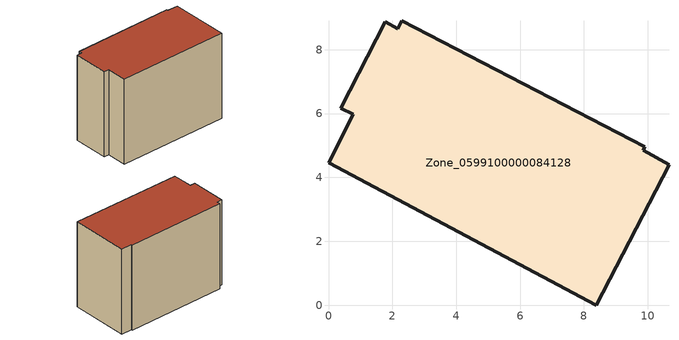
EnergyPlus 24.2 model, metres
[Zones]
Zone_0599100000084128
 floor ground (C_G): 10.66,4.4 8.39,0 0,4.46 0.78,5.97 0.39,6.17 1.77,8.87 2.17,8.66 2.29,8.9 9.91,4.96 9.86,4.86 z0
 wall outside (C_F): 9.91,4.96 2.29,8.9 2.17,8.66 1.77,8.87 0.39,6.17 0.78,5.97 0,4.46 8.39,0 10.66,4.4 9.86,4.86 9.91,4.96 z0:7.45
 roof outside (C_R): 9.86,4.86 9.91,4.96 2.29,8.9 2.17,8.66 1.77,8.87 0.39,6.17 0.78,5.97 0,4.46 8.39,0 10.66,4.4 z7.45
[BUILDING]
Pand.0599100000084128: North Axis=0; Terrain=City; Loads Convergence Tolerance Value=0.04; Temperature Convergence Tolerance Value=0.4; Solar Distribution=FullExterior; Maximum Number of Warmup Days=25; Minimum Number of Warmup Days=1
[Site:Location]
Rotterdam.The.Hague.AP_ZH_NLD Design_Conditions: Latitude=51.96; Longitude=4.45; Time Zone=1; Elevation=-4.5
[SITE:GROUNDTEMPERATURE:BUILDINGSURFACE]
18, 18, 18, 18, 18, 18, 18, 18, 18, 18, 18, 18
[MATERIAL] Thermal Absorptance=0.9; Solar Absorptance=0.7; Visible Absorptance=0.7
Name | Roughness | Thickness | Conductivity | Density | Specific Heat
G.TC.1946 | MediumSmooth | 0.15 | 1 | 540 | 1210
F.TC.1946 | Rough | 0.3 | 0.857143 | 1920 | 840
R.TC.1946 | MediumRough | 0.2 | 0.909091 | 1500 | 1000
[CONSTRUCTION]
C_G: G.TC.1946
C_F: F.TC.1946
C_R: R.TC.1946
[ZONE]
Zone_0599100000084128: Type=1; Multiplier=1; Ceiling Height=Autocalculate; Volume=Autocalculate; Floor Area=autocalculate; Part of Total Floor Area=Yes
[ZONEINFILTRATION:DESIGNFLOWRATE]
Infil_Zone_0599100000084128: Zone or ZoneList or Space or SpaceList=Zone_0599100000084128; Schedule=AlwaysOn; Design Flow Rate Calculation Method=Flow/Area; Flow Rate per Floor Area=0.003; Constant Term Coefficient=1; Temperature Term Coefficient=0; Velocity Term Coefficient=0; Velocity Squared Term Coefficient=0
[HVACTEMPLATE:ZONE:IDEALLOADSAIRSYSTEM]
Zone_0599100000084128: Maximum Heating Supply Air Temperature=50; Minimum Cooling Supply Air Temperature=13; Maximum Heating Supply Air Humidity Ratio=0.0156; Minimum Cooling Supply Air Humidity Ratio=0.0077; Heating Limit=NoLimit; Cooling Limit=NoLimit; Dehumidification Control Type=ConstantSensibleHeatRatio; Cooling Sensible Heat Ratio=0.7; Dehumidification Setpoint=60; Humidification Control Type=None; Humidification Setpoint=30; Outdoor Air Method=None; Outdoor Air Flow Rate per Person=0.00944; Outdoor Air Flow Rate per Zone Floor Area=0; Outdoor Air Flow Rate per Zone=0; Demand Controlled Ventilation Type=None; Outdoor Air Economizer Type=NoEconomizer; Heat Recovery Type=None; Sensible Heat Recovery Effectiveness=0.7; Latent Heat Recovery Effectiveness=0.65
[ZONECONTROL:THERMOSTAT]
ThermostatControl_Zone_0599100000084128: Zone or ZoneList=Zone_0599100000084128; Control Type Schedule=DualSetpointControlType; Control 1=Thermostat_Zone_0599100000084128; Temperature Difference Between Cutout And Setpoint=0
[THERMOSTATSETPOINT:DUALSETPOINT]
Thermostat_Zone_0599100000084128: Heating Setpoint Temperature Schedule=HeatingSetpoint_Zone_0599100000084128; Cooling Setpoint Temperature Schedule=CoolingSetpoint_Zone_0599100000084128
[SCHEDULE:COMPACT]
HeatingSetpoint_Zone_0599100000084128: Through: 12/31, For: AllDays, Until: 24:00, 21
CoolingSetpoint_Zone_0599100000084128: Through: 12/31, For: AllDays, Until: 24:00, 24
DualSetpointControlType: Through: 12/31, For: AllDays, Until: 24:00, 4
AlwaysOn: Through: 12/31, For: AllDays, Until: 24:00, 1
